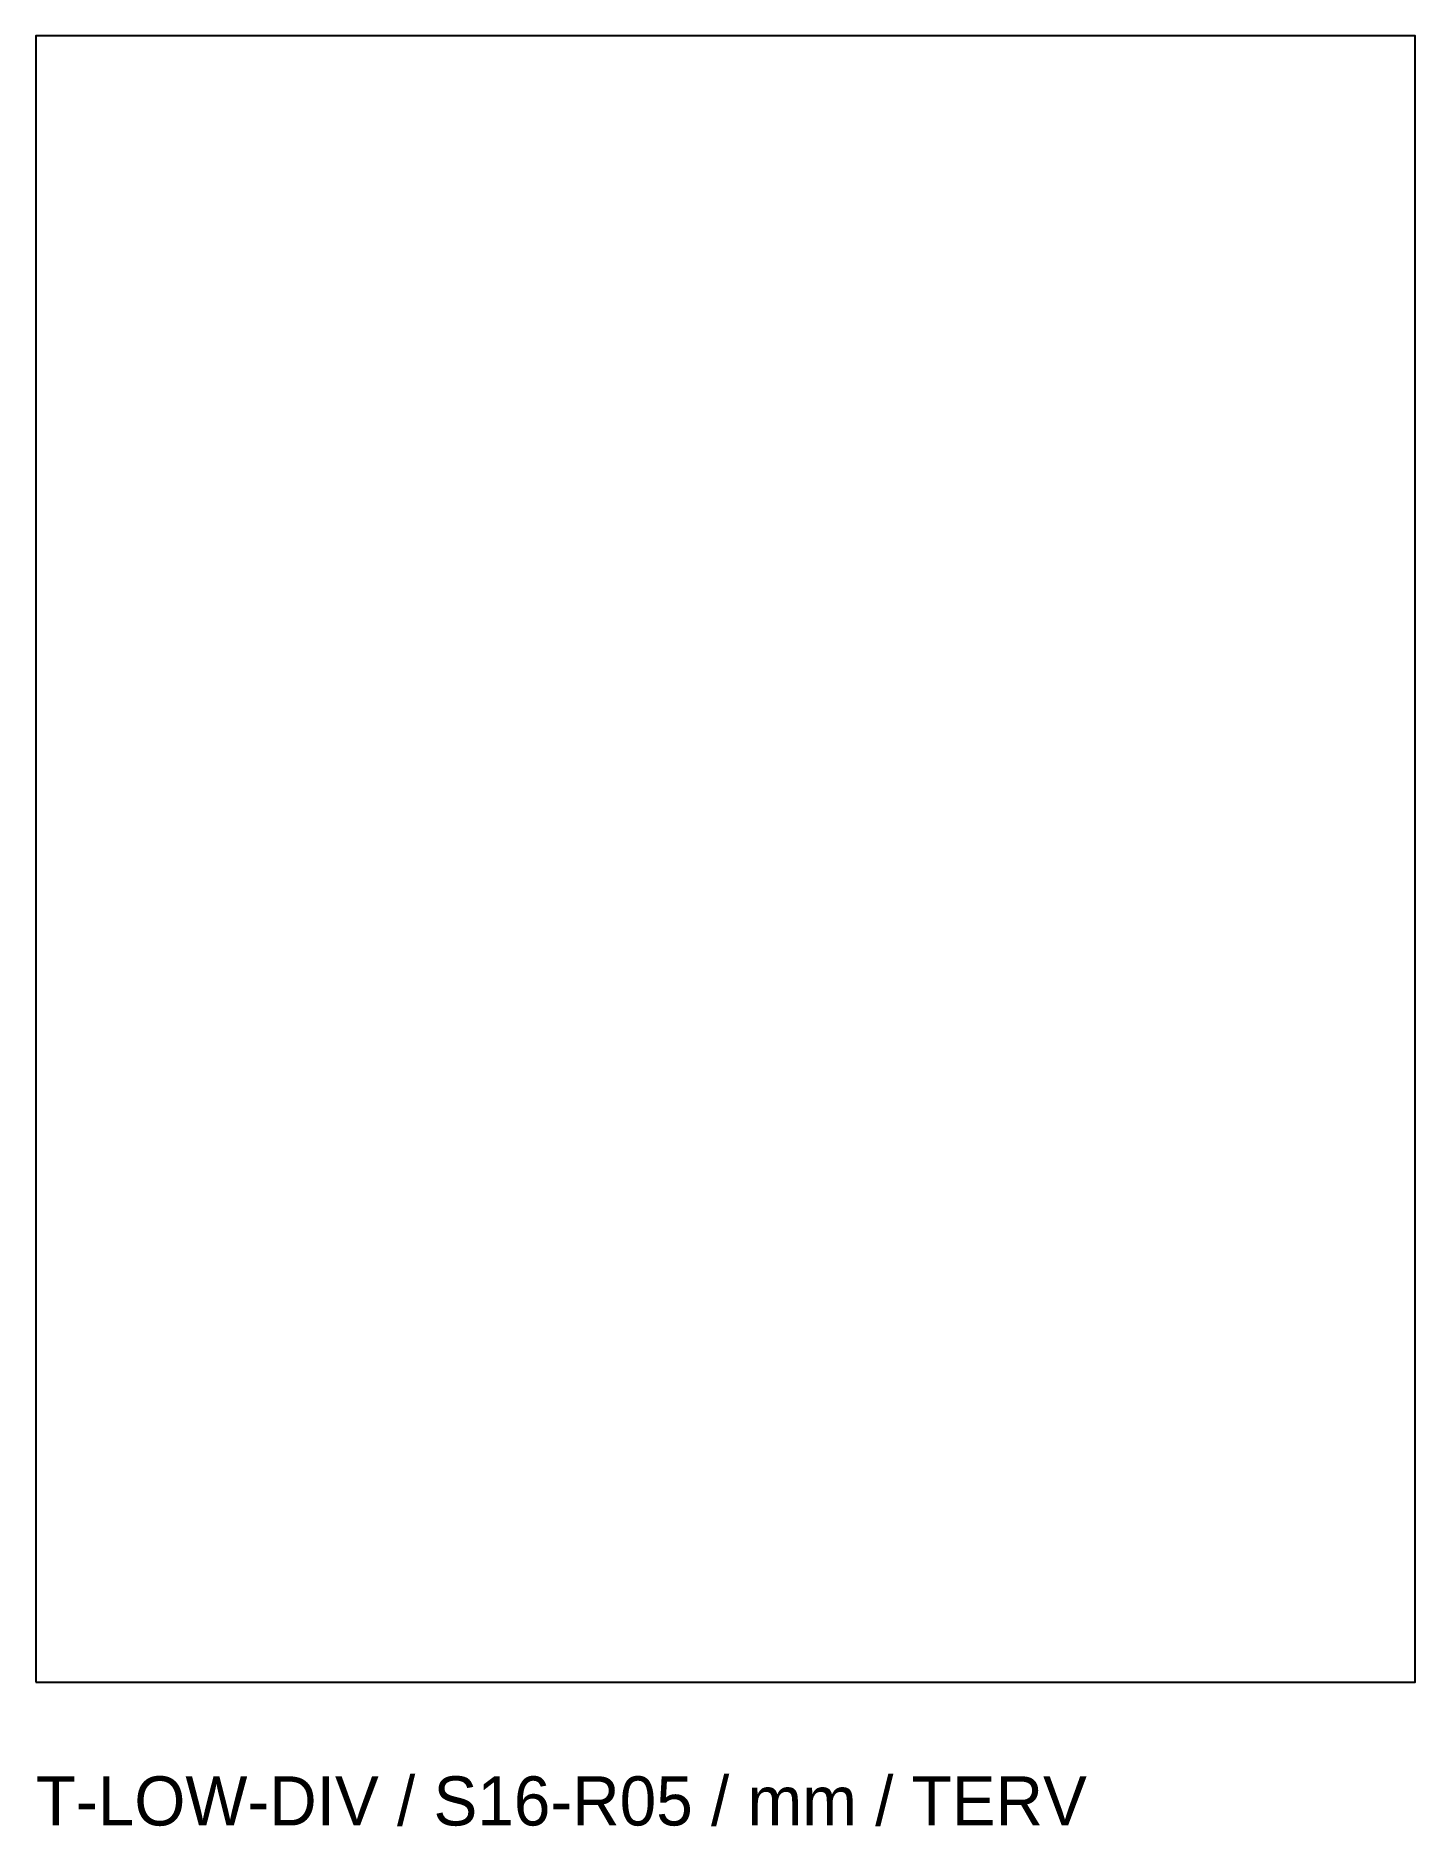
# Model space of a CAD drawing. Header units: millimetres. Extents: x 0 to 337, y -35 to 402.
import ezdxf

# ---------------------------------------------------------------- set-up
doc = ezdxf.new("R2010")
doc.units = ezdxf.units.MM

msp = doc.modelspace()

# ---------------------------------------------------------------- linework, layer by layer
msp.add_lwpolyline([(0, 0), (337, 0), (337, 402), (0, 402)], close=True)

# ---------------------------------------------------------------- texts
msp.add_text('T-LOW-DIV / S16-R05 / mm / TERV', height=12).set_placement((0, -35))

doc.saveas('drawing.dxf')
